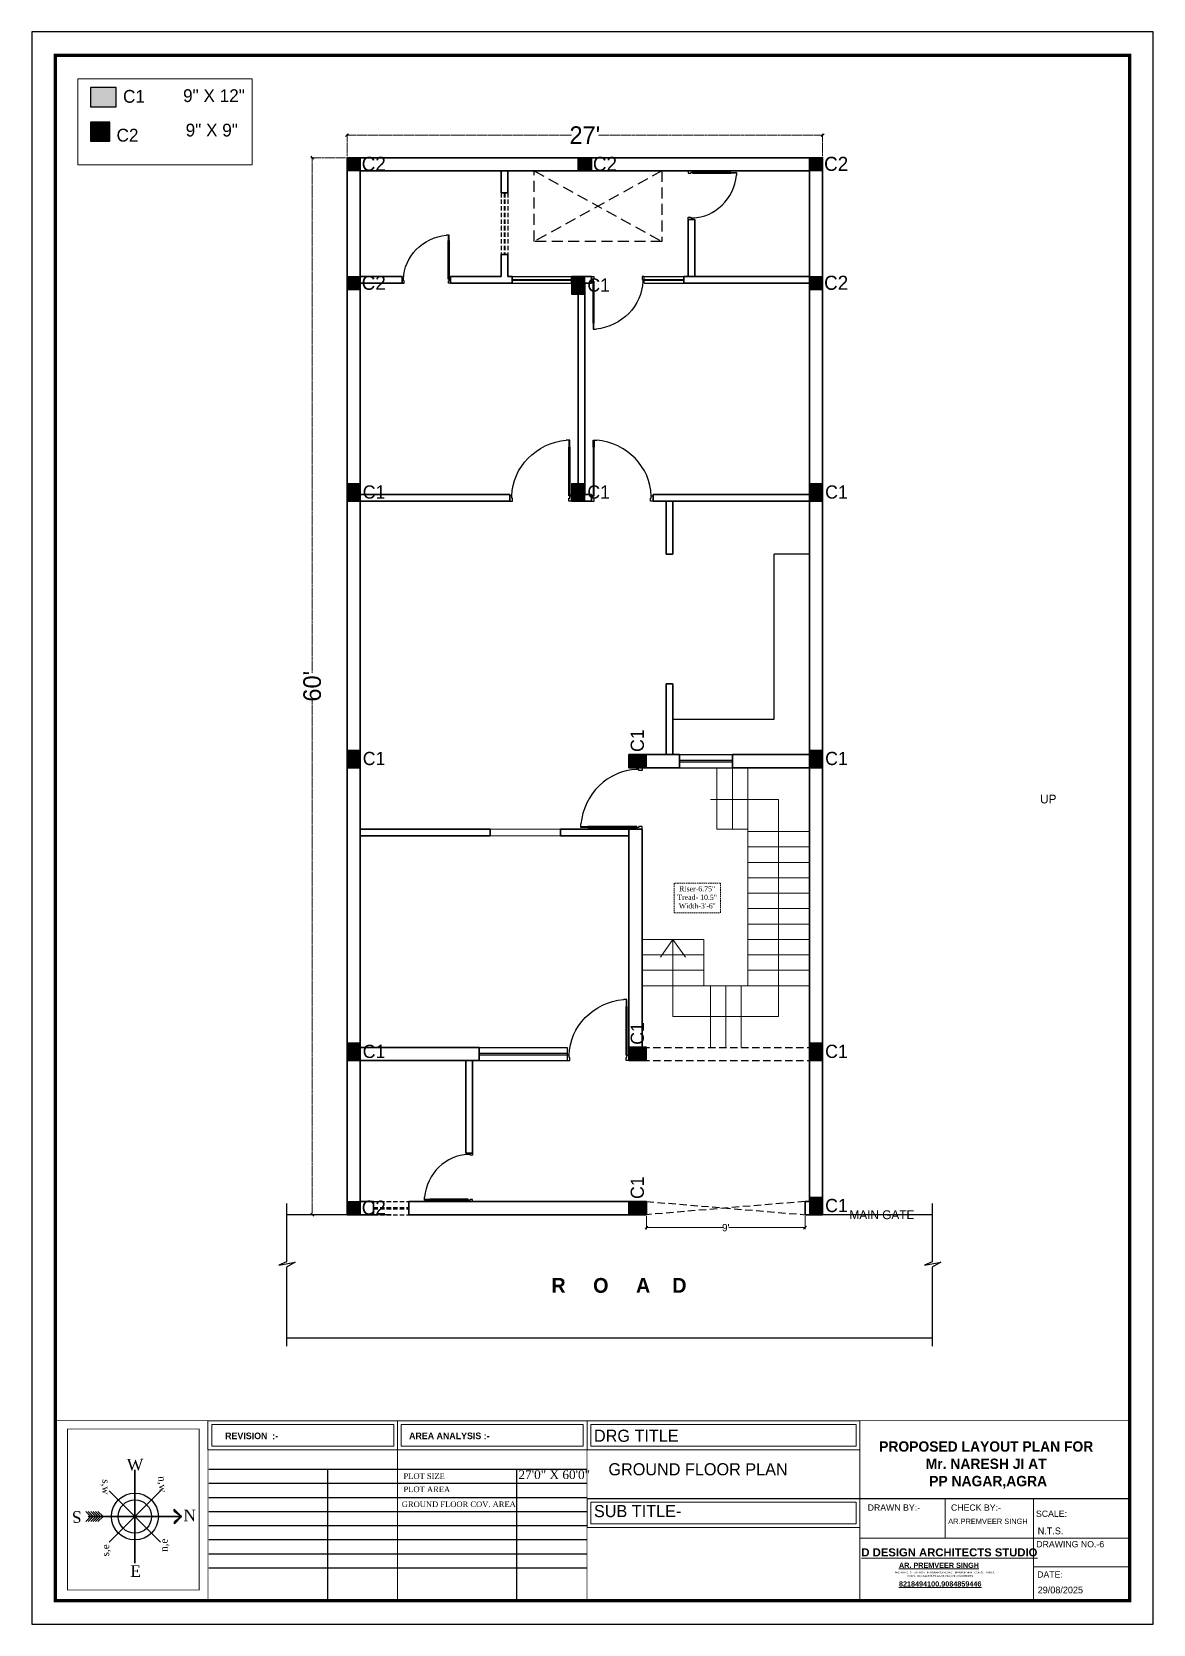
# Model space of a CAD drawing. Header units: millimetres. Extents: x -6808 to 215771, y -89660 to -16303.
# Drawn here: x 99423 to 100187, y -53535 to -52451 of the extents above; entities that cross this region are included whole.
import ezdxf

# ---------------------------------------------------------------- set-up
doc = ezdxf.new("R2010")
doc.units = ezdxf.units.MM
doc.header["$PDMODE"] = 35
doc.linetypes.add('ACAD_ISO10W100', pattern=[18, 12, -3, 0, -3])
doc.linetypes.add('DASHED', pattern=[0.75, 0.5, -0.25])
doc.layers.get('0').update_dxf_attribs({"color": 8})
for name, color, linetype, lineweight in [('col.center', 5, 'ACAD_ISO10W100', 15), ('column', 5, 'Continuous', 30), ('dim2', 6, 'Continuous', 20), ('FORMAT LAAYER', 250, 'Continuous', 13), ('Projection', 190, 'DASHED', 25), ('STAIR', 252, 'Continuous', 15), ('text', 7, 'Continuous', 25), ('wall', 7, 'Continuous', 35)]:
    doc.layers.add(name, color=color, linetype=linetype, lineweight=lineweight)
for name, color, linetype in [('FORMAT', 7, 'Continuous'), ('NET 01', 8, 'Continuous'), ('WIN', 5, 'Continuous')]:
    doc.layers.add(name, color=color, linetype=linetype)
doc.styles.add('cdim', font='arial.ttf')
doc.styles.add('HYPERMARTBORA0$0$SANSSERIFBOLD', font='sasb____.pfb', dxfattribs={"height": 0.2})
doc.styles.add('SAJ', font='eurr____.ttf')
doc.styles.get("Standard").update_dxf_attribs({"font": 'times.ttf'})
doc.styles.add('working', font='swissl.ttf')
doc.dimstyles.new('SAJ', dxfattribs={"dimtxt": 5, "dimasz": 2, "dimexe": 1, "dimexo": 1, "dimgap": 0.09375, "dimtad": 0, "dimdec": 1, "dimzin": 0, "dimdsep": 46, "dimlunit": 4, "dimtxsty": 'SAJ', "dimblk": 'OBLIQUE', "dimcen": 0.125, "dimdle": 0.375, "dimadec": 0, "dimazin": 0, "dimtfac": 1, "dimtdec": 1, "dimtofl": 0, "dimtmove": 0, "dimatfit": 3, "dimldrblk": 'OBLIQUE', "dimfxl": 1, "dimtolj": 1, "dimtzin": 0, "dimlwd": 5, "dimlwe": 5, "dimarcsym": 1})

# ---------------------------------------------------------------- blocks, each defined once
blk = doc.blocks.new('QEWFWE')
at = {"layer": 'NET 01'}
for p, q in [((238503.45, 15011.85), (238503.45, 15015.77)), ((238503.45, 15015.77), (238505.41, 15015.77)), ((238503.98, 15015.77), (238503.98, 15011.85)), ((238503.98, 15011.85), (238503.45, 15011.85)), ((238503.45, 15011.85), (238503.45, 14988.32)), ((238503.98, 14988.32), (238503.98, 15011.85)), ((238503.45, 14988.32), (238503.45, 14984.4)), ((238503.98, 14988.32), (238503.45, 14988.32)), ((238503.98, 14984.4), (238503.98, 14988.32)), ((238503.45, 14984.4), (238503.98, 14984.4))]:
    blk.add_line(p, q, dxfattribs=at)
for points in [[(238503.45, 14984.4), (238502.4, 14984.4), (238502.4, 14981.4), (238503.9, 14981.4), (238503.9, 14982.9), (238503.9, 14983.2), (238503.45, 14983.2)], [(238536.02, 14984.4), (238537.07, 14984.4), (238537.07, 14981.4), (238535.57, 14981.4), (238535.57, 14982.9), (238535.57, 14983.2), (238536.02, 14983.2)]]:
    blk.add_lwpolyline(points, close=True, dxfattribs=at)
blk.add_ellipse((238504.18, 14985.62), major_axis=(-29.27, 13.54), ratio=0.925766, start_param=-2.718612, end_param=-1.204625, dxfattribs=at)
blk = doc.blocks.new('_Oblique')
at = {"color": 0, "linetype": 'ByBlock', "lineweight": -2}
blk.add_line((-0.5, -0.5), (0.5, 0.5), dxfattribs=at)
blk = doc.blocks.new('*D1903')
at = {"layer": 'Defpoints', "color": 0, "transparency": 16777216}
for p in [(99841.5, -53256.4), (99841.5, -53265.2), (99949.5, -53256.4)]:
    blk.add_point(p, dxfattribs=at)
at = {"layer": 'wall', "color": 0, "lineweight": 5, "transparency": 16777216}
for p, q in [((99841.1, -53265.2), (99893.4, -53265.2)), ((99841.5, -53257.4), (99841.5, -53266.2)), ((99949.9, -53265.2), (99897.6, -53265.2)), ((99949.5, -53257.4), (99949.5, -53266.2))]:
    blk.add_line(p, q, dxfattribs=at)
at = {"layer": 'wall', "color": 0, "lineweight": 5, "transparency": 16777216, "xscale": 2, "yscale": 2, "zscale": 2}
for p, rotation in [((99841.5, -53265.2), 179.9999999999884), ((99949.5, -53265.2), 359.9999999999884)]:
    blk.add_blockref('_Oblique', p, dxfattribs=dict(at, rotation=rotation))
at = {"layer": 'wall', "color": 0, "transparency": 16777216, "insert": (99895.5, -53265.2), "char_height": 5, "attachment_point": 5, "style": 'SAJ'}
blk.add_mtext("\\A1;9'", dxfattribs=at)
blk = doc.blocks.new('*D1904')
at = {"layer": 'Defpoints', "color": 0, "transparency": 16777216}
for p in [(99637.5, -52521), (99637.5, -52536.4), (99961.5, -52536.4)]:
    blk.add_point(p, dxfattribs=at)
at = {"layer": 'dim2', "color": 0, "linetype": 'DASHED', "lineweight": 5, "transparency": 16777216}
for p, q in [((99637.1, -52521), (99790.4, -52521)), ((99637.5, -52535.4), (99637.5, -52520)), ((99961.9, -52521), (99808.6, -52521)), ((99961.5, -52535.4), (99961.5, -52520))]:
    blk.add_line(p, q, dxfattribs=at)
at = {"layer": 'dim2', "color": 0, "lineweight": 5, "transparency": 16777216, "xscale": 2, "yscale": 2, "zscale": 2, "rotation": 180}
blk.add_blockref('_Oblique', (99637.5, -52521), dxfattribs=at)
at = {"layer": 'dim2', "color": 0, "lineweight": 5, "transparency": 16777216, "xscale": 2, "yscale": 2, "zscale": 2}
blk.add_blockref('_Oblique', (99961.5, -52521), dxfattribs=at)
at = {"layer": 'dim2', "color": 0, "transparency": 16777216, "insert": (99799.5, -52521), "char_height": 12, "attachment_point": 5, "style": 'SAJ'}
blk.add_mtext("\\A1;27'", dxfattribs=at)
blk = doc.blocks.new('*D1905')
at = {"layer": 'Defpoints', "color": 0, "transparency": 16777216}
for p in [(99613.8, -52536.4), (99637.5, -52536.4), (99637.5, -53256.4)]:
    blk.add_point(p, dxfattribs=at)
at = {"layer": 'dim2', "color": 0, "linetype": 'DASHED', "lineweight": 5, "transparency": 16777216}
for p, q in [((99636.5, -52536.4), (99612.8, -52536.4)), ((99613.8, -52536), (99613.8, -52887.3)), ((99613.8, -53256.7), (99613.8, -52905.4)), ((99636.5, -53256.4), (99612.8, -53256.4))]:
    blk.add_line(p, q, dxfattribs=at)
at = {"layer": 'dim2', "color": 0, "lineweight": 5, "transparency": 16777216, "xscale": 2, "yscale": 2, "zscale": 2}
for p, rotation in [((99613.8, -52536.4), 90), ((99613.8, -53256.4), 270)]:
    blk.add_blockref('_Oblique', p, dxfattribs=dict(at, rotation=rotation))
at = {"layer": 'dim2', "color": 0, "transparency": 16777216, "insert": (99613.8, -52896.4), "char_height": 12, "attachment_point": 5, "rotation": 90, "style": 'SAJ'}
blk.add_mtext("\\A1;60'", dxfattribs=at)
blk = doc.blocks.new('A$C32B276F4')
at = {"layer": 'column'}
blk.add_hatch(color=256, dxfattribs=at).paths.add_polyline_path([(9, 0), (9, 9), (0, 9), (0, 0)])
for p, q in [((0, 0), (0, 9)), ((0, 9), (9, 9)), ((9, 0), (0, 0)), ((9, 9), (9, 0))]:
    blk.add_line(p, q, dxfattribs=at)
at = {"layer": 'col.center', "linetype": 'ByBlock', "insert": (10, 9.6), "char_height": 9.6, "width": 293.694, "attachment_point": 1, "style": 'SAJ'}
blk.add_mtext('\\A1;{\\fCentury Gothic|b0|i0|c0|p34;C2}', dxfattribs=at)
blk = doc.blocks.new('c1')
at = {"layer": 'column'}
blk.add_hatch(color=256, dxfattribs=at).paths.add_polyline_path([(58376.5, -43564.4), (58385.5, -43564.4), (58385.5, -43552.4), (58376.5, -43552.4)])
for p, q in [((58376.5, -43552.4), (58376.5, -43564.4)), ((58376.5, -43552.4), (58385.5, -43552.4)), ((58385.5, -43564.4), (58385.5, -43552.4)), ((58376.5, -43564.4), (58385.5, -43564.4))]:
    blk.add_line(p, q, dxfattribs=at)

msp = doc.modelspace()

# ---------------------------------------------------------------- hatches: boundary and pattern name
at = {"layer": 'column', "ltscale": 2}
for points in [[(99462.817, -52488.645), (99462.817, -52501.744), (99480.282, -52501.744), (99480.282, -52488.645)], [(99475.916, -52525.193), (99475.916, -52512.094), (99462.817, -52512.094), (99462.817, -52525.193)]]:
    msp.add_hatch(color=5, dxfattribs=at).paths.add_polyline_path(points)

# ---------------------------------------------------------------- linework, layer by layer
for p, q in [((99928.494, -52918.866), (99928.494, -52806.366)), ((99952.494, -52806.366), (99928.494, -52806.366)), ((99859.494, -52918.866), (99928.494, -52918.866))]:
    msp.add_line(p, q)
at = {"linetype": 'ByBlock', "lineweight": 20}
for p, q in [((99734.994, -52993.866), (99782.994, -52993.866)), ((99734.994, -52998.366), (99782.994, -52998.366))]:
    msp.add_line(p, q, dxfattribs=at)
at = {"linetype": 'DASHED', "ltscale": 10}
for p, q in [((99838.494, -53142.366), (99952.494, -53142.366)), ((99838.494, -53151.366), (99952.494, -53151.366)), ((99841.494, -53247.366), (99949.494, -53256.366)), ((99949.494, -53247.366), (99841.494, -53256.366))]:
    msp.add_line(p, q, dxfattribs=at)
at = {"lineweight": -3}
for p, q in [((99475.51, -53444.524), (99510.448, -53479.376)), ((99475.553, -53479.418), (99510.405, -53444.481))]:
    msp.add_line(p, q, dxfattribs=at)
at = {"linetype": 'DASHED', "lineweight": 9, "ltscale": 2, "elevation": 36.89}
msp.add_lwpolyline([(99891.918, -53030.643), (99860.328, -53030.643), (99860.328, -53050.678), (99891.918, -53050.678)], close=True, dxfattribs=at)
for points in [[(99596.29, -53248.85), (99596.29, -53288.408), (99591.116, -53290.803), (99602.152, -53288.618), (99596.321, -53292.073), (99596.321, -53345.991)], [(100036.104, -53248.85), (100036.104, -53288.408), (100030.93, -53290.803), (100041.966, -53288.618), (100036.135, -53292.073), (100036.135, -53345.991)]]:
    msp.add_lwpolyline(points)
at = {"lineweight": 30}
for points in [[(99667.494, -53256.366), (99596.29, -53256.366)], [(100036.104, -53256.366), (99960.482, -53256.366)], [(100036.135, -53340.366), (99596.321, -53340.366)]]:
    msp.add_lwpolyline(points, dxfattribs=at)
at = {"ltscale": 0.2}
for major_axis in [(-11.322, 11.294), (-8.058, 8.038)]:
    msp.add_ellipse((99492.979, -53461.95), major_axis=major_axis, ratio=1, start_param=3.92699082, end_param=10.21017612, dxfattribs=at)
at = {"layer": 'column', "lineweight": 18}
msp.add_lwpolyline([(99454.168, -52482.595), (99572.847, -52482.595), (99572.847, -52541.268), (99454.168, -52541.268)], close=True, dxfattribs=at)
at = {"layer": 'column', "ltscale": 2}
for points in [[(99462.817, -52488.645), (99462.817, -52501.744), (99480.282, -52501.744), (99480.282, -52488.645)], [(99462.817, -52525.193), (99475.916, -52525.193), (99475.916, -52512.094), (99462.817, -52512.094)]]:
    msp.add_lwpolyline(points, close=True, dxfattribs=at)
at = {"layer": 'FORMAT', "lineweight": 18}
for p, q in [((99671.888, -53396.716), (99671.888, -53416.541)), ((99801.004, -53416.541), (99801.004, -53396.716))]:
    msp.add_line(p, q, dxfattribs=at)
at = {"layer": 'FORMAT', "linetype": 'ByBlock'}
for p, q in [((99543.288, -53429.708), (99801.004, -53429.708)), ((99543.288, -53439.312), (99801.004, -53439.312)), ((99543.288, -53448.916), (99801.004, -53448.916)), ((99543.288, -53458.521), (99801.004, -53458.521)), ((99543.288, -53468.125), (99801.004, -53468.125)), ((99543.288, -53477.729), (99801.004, -53477.729)), ((99543.288, -53487.333), (99801.004, -53487.333)), ((99543.288, -53496.937), (99801.004, -53496.937))]:
    msp.add_line(p, q, dxfattribs=at)
at = {"layer": 'FORMAT'}
for p, q in [((99624.32, -53519.207), (99624.32, -53429.708)), ((99753.178, -53519.207), (99753.178, -53429.708))]:
    msp.add_line(p, q, dxfattribs=at)
at = {"layer": 'FORMAT', "ltscale": 2}
msp.add_line((99801.004, -53449.68), (100170.562, -53449.68), dxfattribs=at)
at = {"layer": 'FORMAT', "lineweight": 13, "ltscale": 20}
for p, q in [((100044.898, -53449.68), (100044.898, -53476.621)), ((100105.068, -53496.287), (100170.562, -53496.287))]:
    msp.add_line(p, q, dxfattribs=at)
at = {"layer": 'FORMAT', "color": 0}
msp.add_lwpolyline([(99422.801, -52450.634), (99422.801, -53535.284), (100186.639, -53535.284), (100186.639, -52450.634)], close=True, dxfattribs=at)
msp.add_lwpolyline([(99422.801, -52450.634), (99422.801, -53535.284), (100186.639, -53535.284), (100186.639, -52450.634)], close=True, dxfattribs=at)
at = {"layer": 'FORMAT', "color": 0, "const_width": 2.24}
msp.add_lwpolyline([(99438.878, -52466.711), (99438.878, -53519.207), (100170.562, -53519.207), (100170.562, -52466.711)], close=True, dxfattribs=at)
msp.add_lwpolyline([(99438.878, -52466.711), (99438.878, -53519.207), (100170.562, -53519.207), (100170.562, -52466.711)], close=True, dxfattribs=at)
at = {"layer": 'FORMAT', "ltscale": 2, "const_width": 0.559}
for points in [[(99542.772, -53396.716), (99542.772, -53519.207), (99438.878, -53519.207), (99438.878, -53396.716), (100170.562, -53396.716)], [(99671.888, -53519.207), (99671.888, -53396.716)], [(99801.004, -53519.207), (99801.004, -53396.716)]]:
    msp.add_lwpolyline(points, dxfattribs=at)
at = {"layer": 'FORMAT', "lineweight": 18}
for points in [[(99986.821, -53416.541), (99542.772, -53416.541), (99542.772, -53396.716), (99986.821, -53396.716)], [(99986.821, -53396.716), (99986.821, -53416.541)]]:
    msp.add_lwpolyline(points, dxfattribs=at)
at = {"layer": 'FORMAT', "const_width": 0.559}
msp.add_lwpolyline([(99986.821, -53519.207), (99986.821, -53396.716)], dxfattribs=at)
at = {"layer": 'FORMAT', "ltscale": 2, "const_width": 0.601}
msp.add_lwpolyline([(99447.066, -53402.383), (99536.737, -53402.383), (99536.737, -53512.046), (99447.066, -53512.046)], close=True, dxfattribs=at)
at = {"layer": 'FORMAT', "lineweight": 18}
for points in [[(99545.332, -53399.277), (99669.328, -53399.277), (99669.328, -53413.981), (99545.332, -53413.981)], [(99674.448, -53399.277), (99798.444, -53399.277), (99798.444, -53413.981), (99674.448, -53413.981)], [(99803.564, -53399.277), (99984.26, -53399.277), (99984.26, -53413.981), (99803.564, -53413.981)], [(99801.004, -53449.68), (99986.821, -53449.68), (99986.821, -53469.504), (99801.004, -53469.504)], [(99803.564, -53452.24), (99984.26, -53452.24), (99984.26, -53466.944), (99803.564, -53466.944)]]:
    msp.add_lwpolyline(points, close=True, dxfattribs=at)
at = {"layer": 'FORMAT', "color": 0, "lineweight": 13}
for points in [[(100105.068, -53519.207), (100105.068, -53449.68)], [(99986.821, -53476.621), (100170.562, -53476.621)]]:
    msp.add_lwpolyline(points, dxfattribs=at)
at = {"layer": 'Projection', "ltscale": 15}
for p, q in [((99764.994, -52545.366), (99851.994, -52593.366)), ((99851.994, -52545.366), (99764.994, -52593.366))]:
    msp.add_line(p, q, dxfattribs=at)
msp.add_lwpolyline([(99764.994, -52545.366), (99851.994, -52545.366), (99851.994, -52593.366), (99764.994, -52593.366)], close=True, dxfattribs=at)
at = {"layer": 'STAIR'}
for p, q in [((99889.494, -52993.866), (99889.494, -52951.866)), ((99899.994, -52993.866), (99899.994, -52951.866)), ((99910.494, -52995.366), (99910.494, -52951.866)), ((99931.494, -52973.616), (99885.039, -52973.616)), ((99931.494, -53121.366), (99931.494, -52973.616)), ((99889.494, -52993.866), (99910.494, -52993.866)), ((99910.494, -52995.366), (99952.494, -52995.366)), ((99910.494, -52995.366), (99910.494, -53100.366)), ((99910.494, -53005.866), (99952.494, -53005.866)), ((99910.494, -53016.366), (99952.494, -53016.366)), ((99910.494, -53026.866), (99952.494, -53026.866)), ((99910.494, -53037.366), (99952.494, -53037.366)), ((99910.494, -53047.866), (99952.494, -53047.866)), ((99910.494, -53058.366), (99952.494, -53058.366)), ((99838.494, -53068.866), (99880.494, -53068.866)), ((99880.494, -53068.866), (99880.494, -53100.366)), ((99910.494, -53068.866), (99952.494, -53068.866)), ((99838.494, -53079.366), (99880.494, -53079.366)), ((99910.494, -53079.366), (99952.494, -53079.366)), ((99838.494, -53089.866), (99880.494, -53089.866)), ((99910.494, -53089.866), (99952.494, -53089.866)), ((99838.494, -53100.366), (99880.494, -53100.366)), ((99880.494, -53100.366), (99910.494, -53100.366)), ((99884.994, -53100.366), (99884.994, -53142.366)), ((99895.494, -53100.366), (99895.494, -53142.366)), ((99905.994, -53100.366), (99905.994, -53142.366)), ((99910.494, -53100.366), (99952.494, -53100.366))]:
    msp.add_line(p, q, dxfattribs=at)
at = {"layer": 'wall'}
for p, q in [((99952.494, -52545.366), (99646.494, -52545.366)), ((99646.494, -52545.366), (99646.494, -53247.366)), ((99952.494, -53247.366), (99952.494, -52545.366)), ((99859.494, -52942.866), (99859.494, -52918.866)), ((99829.494, -52951.866), (99829.494, -52942.866)), ((99829.494, -52942.866), (99863.994, -52942.866)), ((99838.494, -52951.866), (99829.494, -52951.866)), ((99838.494, -52951.866), (99863.994, -52951.866)), ((99863.994, -52942.866), (99863.994, -52951.866)), ((99899.994, -52942.866), (99952.494, -52942.866)), ((99899.994, -52942.866), (99899.994, -52951.866)), ((99899.994, -52951.866), (99952.494, -52951.866)), ((99829.494, -53142.366), (99829.494, -52993.866)), ((99829.494, -52993.866), (99838.494, -52993.866)), ((99838.494, -53151.366), (99838.494, -52993.866)), ((99646.494, -53142.366), (99727.494, -53142.366)), ((99727.494, -53151.366), (99727.494, -53142.366)), ((99829.494, -53142.366), (99829.494, -53151.366)), ((99646.494, -53151.366), (99727.494, -53151.366)), ((99829.494, -53151.366), (99838.494, -53151.366)), ((99646.494, -53247.366), (99655.494, -53247.366)), ((99655.494, -53247.366), (99655.494, -53256.366)), ((99679.494, -53247.366), (99841.494, -53247.366)), ((99679.494, -53247.366), (99679.494, -53256.366)), ((99841.494, -53247.366), (99841.494, -53256.366)), ((99949.494, -53247.366), (99952.494, -53247.366)), ((99949.494, -53247.366), (99949.494, -53256.366))]:
    msp.add_line(p, q, dxfattribs=at)
at = {"layer": 'wall', "color": 1}
for p, q in [((99742.494, -52545.366), (99742.494, -52560.366)), ((99746.994, -52545.366), (99746.994, -52560.366)), ((99742.494, -52560.366), (99746.994, -52560.366)), ((99874.494, -52578.366), (99869.994, -52578.366)), ((99869.994, -52617.366), (99869.994, -52578.366)), ((99874.494, -52617.366), (99874.494, -52578.366)), ((99742.494, -52602.366), (99742.494, -52617.366)), ((99742.494, -52602.366), (99746.994, -52602.366)), ((99746.994, -52602.366), (99746.994, -52617.366)), ((99674.994, -52617.366), (99646.494, -52617.366)), ((99674.994, -52621.866), (99646.494, -52621.866)), ((99674.994, -52617.366), (99674.994, -52621.866)), ((99742.494, -52617.366), (99707.994, -52617.366)), ((99707.994, -52617.366), (99707.994, -52621.866)), ((99749.994, -52621.866), (99707.994, -52621.866)), ((99749.994, -52617.366), (99746.994, -52617.366)), ((99749.994, -52617.366), (99749.994, -52621.866)), ((99803.994, -52617.366), (99790.494, -52617.366)), ((99790.494, -52621.866), (99790.494, -52617.366)), ((99803.994, -52621.866), (99790.494, -52621.866)), ((99794.994, -52621.866), (99794.994, -52765.866)), ((99799.494, -52621.866), (99799.494, -52765.866)), ((99803.994, -52621.866), (99803.994, -52617.366)), ((99952.494, -52617.366), (99866.994, -52617.366)), ((99866.994, -52617.366), (99866.994, -52621.866)), ((99952.494, -52621.866), (99866.994, -52621.866)), ((99748.494, -52765.866), (99646.494, -52765.866)), ((99748.494, -52770.366), (99748.494, -52765.866)), ((99803.994, -52765.866), (99790.494, -52765.866)), ((99790.494, -52770.366), (99790.494, -52765.866)), ((99803.994, -52770.366), (99803.994, -52765.866)), ((99952.494, -52765.866), (99845.994, -52765.866)), ((99845.994, -52770.366), (99845.994, -52765.866)), ((99748.494, -52770.366), (99646.494, -52770.366)), ((99803.994, -52770.366), (99790.494, -52770.366)), ((99952.494, -52770.366), (99845.994, -52770.366)), ((99854.994, -52806.366), (99854.994, -52770.366)), ((99859.494, -52806.366), (99859.494, -52770.366)), ((99859.494, -52806.366), (99854.994, -52806.366)), ((99854.994, -52942.866), (99854.994, -52894.866)), ((99854.994, -52894.866), (99859.494, -52894.866)), ((99859.494, -52942.866), (99859.494, -52894.866)), ((99646.494, -52993.866), (99734.994, -52993.866)), ((99734.994, -52998.366), (99734.994, -52993.866)), ((99782.994, -52993.866), (99829.494, -52993.866)), ((99782.994, -52998.366), (99782.994, -52993.866)), ((99646.494, -52998.366), (99734.994, -52998.366)), ((99782.994, -52998.366), (99829.494, -52998.366)), ((99718.494, -53151.366), (99718.494, -53214.366)), ((99722.994, -53151.366), (99722.994, -53214.366)), ((99718.494, -53214.366), (99722.994, -53214.366))]:
    msp.add_line(p, q, dxfattribs=at)
at = {"layer": 'wall', "ltscale": 60}
for p, q in [((99493.018, -53493.775), (99492.94, -53430.124)), ((99463.006, -53461.986), (99459.56, -53458.549)), ((99463.006, -53461.986), (99459.569, -53465.432)), ((99524.805, -53461.911), (99461.153, -53461.989)), ((99464.665, -53461.984), (99461.22, -53458.547)), ((99464.665, -53461.984), (99461.228, -53465.43)), ((99466.325, -53461.982), (99462.879, -53458.545)), ((99466.325, -53461.982), (99462.888, -53465.428)), ((99467.984, -53461.98), (99464.539, -53458.543)), ((99467.984, -53461.98), (99464.547, -53465.426)), ((99469.644, -53461.978), (99466.198, -53458.541)), ((99469.644, -53461.978), (99466.207, -53465.424)), ((99471.303, -53461.976), (99467.858, -53458.539)), ((99471.303, -53461.976), (99467.866, -53465.422)), ((99524.805, -53461.911), (99519.862, -53456.981)), ((99519.862, -53456.981), (99519.864, -53458.309)), ((99519.864, -53458.309), (99524.805, -53461.911)), ((99519.873, -53465.525), (99524.805, -53461.911)), ((99524.805, -53461.911), (99519.875, -53466.853)), ((99519.875, -53466.853), (99519.873, -53465.525))]:
    msp.add_line(p, q, dxfattribs=at)
at = {"layer": 'wall'}
for points in [[(99949.494, -53256.366), (99961.494, -53256.366), (99961.494, -52536.366), (99637.494, -52536.366), (99637.494, -53256.366), (99655.494, -53256.366)], [(99679.494, -53256.366), (99841.494, -53256.366)]]:
    msp.add_lwpolyline(points, dxfattribs=at)
at = {"layer": 'WIN', "linetype": 'DASHED', "ltscale": 6}
for p, q in [((99742.494, -52560.366), (99742.494, -52602.366)), ((99744.494, -52560.366), (99744.494, -52602.366)), ((99744.994, -52560.366), (99744.994, -52602.366)), ((99746.994, -52560.366), (99746.994, -52602.366)), ((99655.494, -53247.366), (99679.494, -53247.366)), ((99655.494, -53251.366), (99679.494, -53251.366)), ((99655.494, -53252.366), (99679.494, -53252.366)), ((99655.494, -53256.366), (99679.494, -53256.366))]:
    msp.add_line(p, q, dxfattribs=at)
at = {"layer": 'WIN'}
for p, q in [((99749.994, -52617.366), (99790.494, -52617.366)), ((99749.994, -52619.366), (99790.494, -52619.366)), ((99749.994, -52619.866), (99790.494, -52619.866)), ((99749.994, -52621.866), (99790.494, -52621.866)), ((99839.994, -52617.366), (99866.994, -52617.366)), ((99839.994, -52621.866), (99839.994, -52617.366)), ((99839.994, -52619.366), (99866.994, -52619.366)), ((99839.994, -52619.866), (99866.994, -52619.866)), ((99839.994, -52621.866), (99866.994, -52621.866)), ((99863.994, -52942.866), (99899.994, -52942.866)), ((99863.994, -52946.866), (99899.994, -52946.866)), ((99863.994, -52947.866), (99899.994, -52947.866)), ((99863.994, -52951.866), (99899.994, -52951.866)), ((99727.494, -53142.366), (99787.494, -53142.366)), ((99727.494, -53146.366), (99787.494, -53146.366)), ((99727.494, -53147.366), (99787.494, -53147.366)), ((99787.494, -53142.366), (99787.494, -53151.366)), ((99727.494, -53151.366), (99787.494, -53151.366))]:
    msp.add_line(p, q, dxfattribs=at)

# ---------------------------------------------------------------- block references
at = {"linetype": 'ByBlock', "lineweight": 20, "yscale": 1.211467555345734, "zscale": 1.211467555345734}
for p, xscale in [((388728.41, -70919.841), -1.211467555345734), ((-189133.923, -70919.841), 1.211467555345734), ((388767.41, -71300.841), -1.211467555345734)]:
    msp.add_blockref('QEWFWE', p, dxfattribs=dict(at, xscale=xscale))
at = {"linetype": 'ByBlock', "lineweight": 20, "xscale": 1.211467555345734, "yscale": 1.211467555345734, "zscale": 1.211467555345734, "rotation": 90}
msp.add_blockref('QEWFWE', (117987.968, -341931.782), dxfattribs=at)
at = {"layer": 'column'}
for name, p in [('A$C32B276F4', (99637.494, -52545.366)), ('A$C32B276F4', (99794.994, -52545.366)), ('A$C32B276F4', (99952.494, -52545.366)), ('A$C32B276F4', (99637.494, -52626.366)), ('c1', (41414.002, -9065.005)), ('A$C32B276F4', (99952.494, -52626.366)), ('c1', (41261.002, -9206.005)), ('c1', (41414.002, -9206.005)), ('c1', (41576.002, -9206.005)), ('c1', (41261.002, -9387.505)), ('c1', (41576.002, -9387.505)), ('c1', (41261.002, -9587.005)), ('c1', (41576.002, -9587.005)), ('c1', (41576.002, -9692.005)), ('A$C32B276F4', (99637.494, -53256.366))]:
    msp.add_blockref(name, p, dxfattribs=at)
at = {"layer": 'column', "rotation": 90}
for p in [(56277.132, -111328.358), (56277.132, -111527.858), (56277.132, -111632.858)]:
    msp.add_blockref('c1', p, dxfattribs=at)
at = {"layer": 'wall', "color": 1}
for p, xscale, yscale, zscale, rotation in [((85609.692, 174477.282), 0.9518673649145052, 0.9518673649145052, 0.9518673649145052, 270), ((-147857.077, -37060.674), -1.038400761724915, 1.038400761724915, 1.038400761724915, 180), ((113983.295, -280270.015), 0.9518673649145052, 0.9518673649145052, 0.9518673649145052, 90.00000000000001)]:
    msp.add_blockref('QEWFWE', p, dxfattribs=dict(at, xscale=xscale, yscale=yscale, zscale=zscale, rotation=rotation))
at = {"layer": 'wall', "color": 1, "xscale": -0.9518673649145052, "yscale": 0.9518673649145052, "zscale": 0.9518673649145052}
msp.add_blockref('QEWFWE', (326730.642, -66882.168), dxfattribs=at)

# ---------------------------------------------------------------- texts
for s, height, rotation, p in [('W', 7.912, 0.070059, (99487.493, -53430.595)), ('s,w', 4.999, 270.070059, (99470.749, -53436.639)), ('n,w', 4.999, 275.294842, (99508.826, -53434.654)), ('S', 7.912, 180.070059, (99456.728, -53458.336)), ('s,e', 4.999, 90.070059, (99475.479, -53489.12)), ('n,e', 4.999, 90.070059, (99515.252, -53486.068)), ('E', 7.912, 0.070059, (99489.879, -53503.106))]:
    msp.add_text(s, height=height, rotation=rotation).set_placement(p)
at = {"layer": 'col.center', "linetype": 'ByBlock', "char_height": 9, "width": 293.6941, "attachment_point": 1, "style": 'SAJ'}
for insert in [(99801.224, -52618.599), (99648.224, -52759.599), (99801.224, -52759.599), (99963.224, -52759.599), (99648.224, -52941.099), (99963.224, -52941.099), (99648.224, -53140.599), (99963.224, -53140.599), (99963.224, -53245.599)]:
    msp.add_mtext('\\A1;{\\fCentury Gothic|b0|i0|c0|p34;C1}', dxfattribs=dict(at, insert=insert))
at = {"layer": 'col.center', "linetype": 'ByBlock', "char_height": 9, "width": 293.6941, "attachment_point": 1, "rotation": 90, "style": 'SAJ'}
for insert in [(99830.726, -52941.136), (99830.726, -53140.636), (99830.726, -53245.636)]:
    msp.add_mtext('\\A1;{\\fCentury Gothic|b0|i0|c0|p34;C1}', dxfattribs=dict(at, insert=insert))
at = {"layer": 'column', "linetype": 'ByBlock', "char_height": 8.73269, "attachment_point": 1, "style": 'SAJ'}
for s, insert, width in [('\\A1;{\\fCentury Gothic|b0|i0|c0|p34;C1}', (99484.935, -52490.209), 641.18496), ('\\A1;{\\fCentury Gothic|b0|i0|c0|p34;C2}', (99480.516, -52516.663), 427.45664)]:
    msp.add_mtext(s, dxfattribs=dict(at, insert=insert, width=width))
at = {"layer": 'column', "char_height": 8.73269, "width": 335.40053, "attachment_point": 5, "style": 'cdim'}
for s, insert in [('\\A1;{\\fCentury Gothic|b0|i0|c0|p34;9" X 12"}', (99546.847, -52494.165)), ('\\A1;{\\fCentury Gothic|b0|i0|c0|p34;9" X 9"}', (99545.37, -52517.617))]:
    msp.add_mtext(s, dxfattribs=dict(at, insert=insert))
at = {"layer": 'FORMAT', "lineweight": 13, "style": 'working'}
for s, height, p in [('DRAWN BY:-', 4.2576, (99992.167, -53458.001)), (' CHECK BY:-', 4.25764, (100047.25, -53458.001)), ('SCALE:', 4.2576, (100106.802, -53462.188)), ('DRAWING NO.-6', 4.25764, (100107.028, -53482.925)), ('DATE:', 4.2576, (100107.627, -53503.608))]:
    msp.add_text(s, height=height, dxfattribs=at).set_placement(p)
at = {"layer": 'FORMAT', "style": 'cdim'}
for s, insert, char_height, width, attachment_point in [('\\A1;{\\fCentury Gothic|b1|i0|c0|p34;REVISION  :-}', (99554.484, -53404.779), 4.50194, 99.40447, 1), ('\\A1;{\\fCentury Gothic|b1|i0|c0|p34;AREA ANALYSIS :-}', (99679.773, -53404.779), 4.50194, 99.40447, 1), ('\\A1;{\\fDilleniaUPC|b1|i0|c0|p18;PROPOSED LAYOUT PLAN FOR \\PMr. NARESH JI AT \\P PP NAGAR,AGRA}', (100072.912, -53426.837), 7.06187, 177.40877, 5)]:
    msp.add_mtext(s, dxfattribs=dict(at, insert=insert, char_height=char_height, width=width, attachment_point=attachment_point))
at = {"layer": 'FORMAT', "ltscale": 2, "attachment_point": 1, "style": 'SAJ'}
for s, insert, char_height, width in [('\\A1;{\\fCentury Gothic|b0|i0|c0|p34;DRG TITLE}', (99805.717, -53402.798), 8.25836, 191.48142), ('\\A1;{\\fCentury Gothic|b0|i0|c0|p34;GROUND FLOOR PLAN}', (99815.562, -53425.648), 8.25836, 191.48142), ('\\A1;{\\fCentury Gothic|b0|i0|c0|p34;SUB TITLE-}', (99805.714, -53454.126), 8.25836, 191.48142), ('\\A1;{\\fShonar Bangla|b0|i0|c0|p34;AR.PREMVEER SINGH}', (100047.028, -53463.405), 3.65867, 186.55052), ('\\A1;{\\fShonar Bangla|b0|i0|c0|p34;N.T.S.}', (100108.014, -53469.442), 4.60846, 119.67589), ('\\A1;{\\fShonar Bangla|b0|i0|c0|p34;29/08/2025}', (100108.014, -53509.708), 4.60846, 119.67589)]:
    msp.add_mtext(s, dxfattribs=dict(at, insert=insert, char_height=char_height, width=width))
at = {"layer": 'FORMAT', "lineweight": 13, "attachment_point": 1, "style": 'working'}
for s, insert, char_height, width in [('\\A1;{\\fBook Antiqua|b0|i0|c0|p18;PLOT SIZE}', (99675.974, -53432.54), 3.84038, 99.40447), ('\\A1;{\\fBook Antiqua|b0|i0|c0|p18;27\'0" X 60\'0"}', (99754.265, -53430.462), 5.98638, 154.95147), ('\\A1;{\\fBook Antiqua|b0|i0|c0|p18;PLOT AREA}', (99675.974, -53441.523), 3.84038, 99.40447), ('\\A1;{\\fBook Antiqua|b0|i0|c0|p18;GROUND FLOOR COV. AREA}', (99674.812, -53451.696), 3.84038, 99.40447)]:
    msp.add_mtext(s, dxfattribs=dict(at, insert=insert, char_height=char_height, width=width))
at = {"layer": 'FORMAT LAAYER', "color": 0, "lineweight": 13}
for s, height, style, p in [('%%UD DESIGN ARCHITECTS STUDIO', 5.4966, 'HYPERMARTBORA0$0$SANSSERIFBOLD', (99987.898, -53489.131)), ('%%UAR. PREMVEER SINGH', 3.53004, 'HYPERMARTBORA0$0$SANSSERIFBOLD', (100013.471, -53496.974)), ('ARCHITECTS,INTERIOR DESIGNERS,PROJECT MANAGEMENT CONSULTANTS,', 1.28401, 'working', (100010.63, -53500.702)), ('VASTU CONSULTANTS & LANDSCAPE ARCHITECTS', 1.28401, 'working', (100019.126, -53503.154)), ('%%U8218494100,9084859446', 3.53004, 'HYPERMARTBORA0$0$SANSSERIFBOLD', (100013.471, -53509.646))]:
    msp.add_text(s, height=height, dxfattribs=dict(at, style=style)).set_placement(p)
at = {"layer": 'FORMAT LAAYER', "linetype": 'ByBlock', "insert": (99807.753, -53299.486), "char_height": 10.08, "width": 351.4658, "attachment_point": 2, "style": 'SAJ'}
msp.add_mtext('\\A1;{\\fCentury Gothic|b1|i0|c0|p34;        R     O     A    D }', dxfattribs=at)
at = {"layer": 'Projection', "color": 1}
msp.add_text('N', height=7.912, rotation=0.070059, dxfattribs=at).set_placement((99526.012, -53465.193))
at = {"layer": 'text', "ltscale": 2, "char_height": 6, "width": 244.74508, "attachment_point": 3, "style": 'SAJ'}
for s, insert in [('\\A1;{\\fCentury Gothic|b0|i0|c0|p34;UP}', (100120.775, -52970.209)), ('\\A1;{\\fCentury Gothic|b0|i0|c0|p34;MAIN GATE}', (100023.938, -53253.396))]:
    msp.add_mtext(s, dxfattribs=dict(at, insert=insert))
at = {"layer": 'text', "insert": (99876.017, -53032.642, 36.89), "char_height": 3.4848, "width": 93.0465, "attachment_point": 2}
msp.add_mtext('\\A1;Riser-6.75"\\PTread- 10.5"\\PWidth-3\'-6\'\' ', dxfattribs=at)

# ---------------------------------------------------------------- dimensions: what is measured, and where the dimension line sits
at = {"layer": 'dim2'}
for p1, distance, picture, middle in [((99961.494, -52536.366), -15.347, '*D1904', (99799.494, -52521.02)), ((99637.494, -53256.366), 23.711, '*D1905', (99613.782, -52896.366))]:
    dim = msp.add_aligned_dim(p1=p1, p2=(99637.494, -52536.366), distance=distance, dimstyle='SAJ', override={"dimtxt": 12}, dxfattribs=at)
    dim.commit()
    dim.dimension.update_dxf_attribs({"geometry": picture, "text_midpoint": middle})
at = {"layer": 'wall'}
dim = msp.add_aligned_dim(p1=(99949.494, -53256.366), p2=(99841.494, -53256.366), distance=8.853, dimstyle='SAJ', override={"dimfxl": 4}, dxfattribs=at)
dim.commit()
dim.dimension.update_dxf_attribs({"geometry": '*D1903', "text_midpoint": (99895.494, -53265.22)})

# ---------------------------------------------------------------- leaders
at = {"layer": 'STAIR'}
msp.add_leader([(99859.494, -53068.866), (99859.494, -53121.366), (99931.494, -53121.366)], dimstyle='SAJ', override={"dimasz": 12, "dimldrblk": 'Open90'}, dxfattribs=at)

doc.saveas('drawing.dxf')
